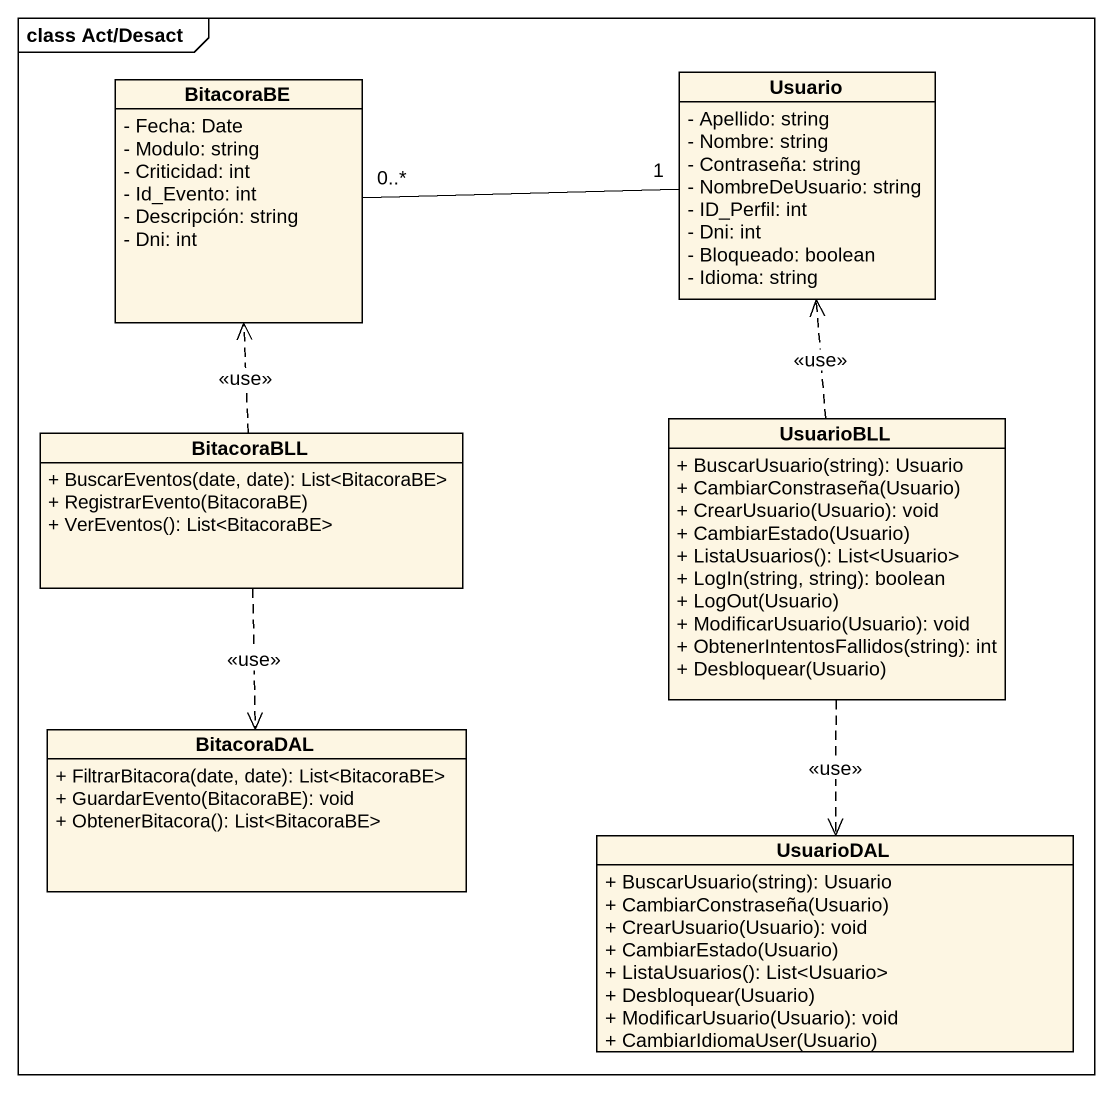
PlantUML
@startuml
mainframe class Act/Desact
hide circle
hide empty members
skinparam classAttributeIconSize 0
class Usuario {
  - Apellido: string
  - Nombre: string
  - Contraseña: string
  - NombreDeUsuario: string
  - ID_Perfil: int
  - Dni: int
  - Bloqueado: boolean
  - Idioma: string
}
class BitacoraBE {
  - Fecha: Date
  - Modulo: string
  - Criticidad: int
  - Id_Evento: int
  - Descripción: string
  - Dni: int
}
class BitacoraBLL {
  + BuscarEventos(date, date): List<BitacoraBE>
  + RegistrarEvento(BitacoraBE)
  + VerEventos(): List<BitacoraBE>
}
class UsuarioBLL {
  + BuscarUsuario(string): Usuario
  + CambiarConstraseña(Usuario)
  + CrearUsuario(Usuario): void
  + CambiarEstado(Usuario)
  + ListaUsuarios(): List<Usuario>
  + LogIn(string, string): boolean
  + LogOut(Usuario)
  + ModificarUsuario(Usuario): void
  + ObtenerIntentosFallidos(string): int
  + Desbloquear(Usuario)
}
class BitacoraDAL {
  + FiltrarBitacora(date, date): List<BitacoraBE>
  + GuardarEvento(BitacoraBE): void
  + ObtenerBitacora(): List<BitacoraBE>
}
class UsuarioDAL {
  + BuscarUsuario(string): Usuario
  + CambiarConstraseña(Usuario)
  + CrearUsuario(Usuario): void
  + CambiarEstado(Usuario)
  + ListaUsuarios(): List<Usuario>
  + Desbloquear(Usuario)
  + ModificarUsuario(Usuario): void
  + CambiarIdiomaUser(Usuario)
}
Usuario "1" -left- "0..*" BitacoraBE
BitacoraBLL .up.> BitacoraBE : <<use>>
BitacoraBLL ..> BitacoraDAL : <<use>>
UsuarioBLL .up.> Usuario : <<use>>
UsuarioBLL ..> UsuarioDAL : <<use>>
@enduml
